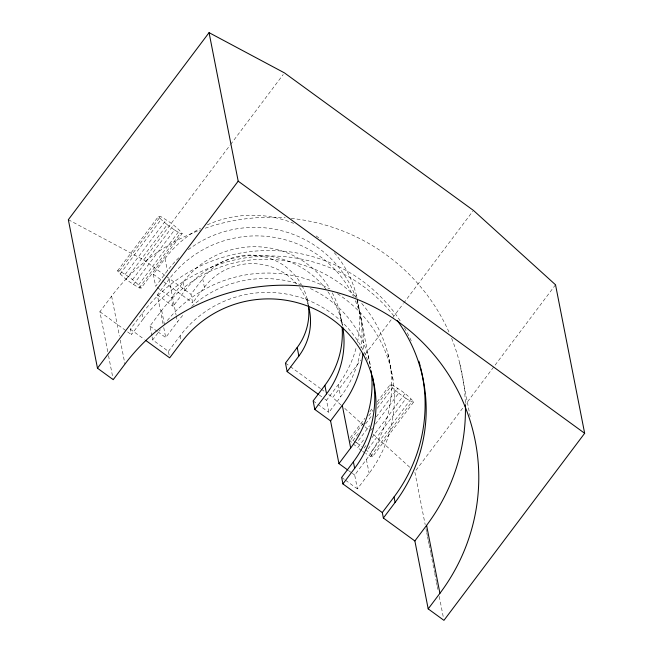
<?xml version="1.0" encoding="UTF-8"?>
<svg xmlns="http://www.w3.org/2000/svg" width="653" height="653" viewBox="0 0 653 653"><rect width="100%" height="100%" fill="white"/><g stroke="black" fill="none" stroke-linecap="round" stroke-linejoin="round"><path stroke-width="0.49" stroke-dasharray="3.27 2.45" d="M117.524 270.856L158.565 216.306L160.532 216.437C168.433 221.081 176.408 226.273 182.195 233.496L141.146 288.046L139.187 287.916C131.286 283.271 123.303 278.08 117.524 270.856L119.483 270.995C127.392 275.639 135.367 280.831 141.146 288.046M119.483 270.995L160.532 216.437M120.079 274.007L161.12 219.449L158.565 216.306M125.213 274.366L166.254 219.808M107.737 351.689L99.893 311.726L111.622 296.144A196.463 193.361 -11.1 0 1 200.455 229.905M126.168 279.231L167.209 224.681L161.12 219.449M68.336 219.702L143.733 259.935L229.995 145.268M230.607 144.452L283.222 74.515M132.51 279.672L173.551 225.122M133.465 284.545L174.506 229.987L180.228 233.358L182.195 233.496M138.599 284.904L179.64 230.346M139.187 287.916L180.228 233.358M178.816 257.829A108.055 106.349 -11.1 0 0 167.388 270.734L155.659 286.316L153.284 274.203L165.005 258.612A108.055 106.349 -11.1 0 1 200.471 228.24M142.044 313.603L143.121 319.064L131.392 334.654L130.322 329.185L142.044 313.603A157.169 154.688 -11.1 0 1 400.771 321.733M162.981 323.635L157.332 294.854L169.062 279.264A108.055 106.349 -11.1 0 1 353.387 296.413M151.896 335.944L149.961 326.067L161.683 310.477A127.702 125.686 -11.1 0 1 356.154 297.376M183.134 282.194L184.807 290.724L173.086 306.314L171.404 297.776L183.134 282.194A88.408 87.012 -11.1 0 1 329.879 288.699M169.143 355.061L168.417 351.355L152.671 339.895L160.295 329.765M202.708 278.733L204.381 287.263L192.651 302.853L190.978 294.315L202.708 278.733A58.941 58.011 -11.1 0 1 301.49 284.708M157.83 331.797L165.707 337.528L177.436 321.945A108.055 106.349 -11.1 0 1 184.17 313.84M168.417 351.355L180.146 335.764A108.055 106.349 -11.1 0 1 282.814 293.483A108.055 106.349 -11.1 0 1 368.512 362.546M360.154 352.693A108.055 106.349 -11.1 0 1 340.621 396.804L328.892 412.394L326.516 400.273L338.246 384.682A108.055 106.349 -11.1 0 0 356.334 347.078M341.005 404.974L332.72 397.465L360.864 360.056M365.141 354.367L403.072 303.939M403.685 303.131L472.821 211.229M350.253 437.706L364.962 418.165M369.859 411.651L372.92 407.578M377.214 401.881L390.078 384.78L392.037 384.919C399.938 389.563 407.913 394.755 413.7 401.97L372.651 456.529L370.692 456.39L365.786 453.509M363.239 423.185L350.996 439.477L353.444 440.914M368.757 415.863L373.043 410.157M377.336 404.46L392.037 384.919M358.317 433.527L351.583 442.481L349.665 440.122M365.672 423.756L372.406 414.802M377.312 408.28L392.624 387.931L390.078 384.78M354.261 441.395L356.718 442.84L369.582 425.74M376.316 416.785L397.759 388.282M361.729 450.66L357.673 447.713L365.019 437.943M370.537 430.613L372.373 428.172M375.434 424.099L398.714 393.155L392.624 387.931M364.015 448.154L366.464 444.897M371.981 437.567L405.056 393.596M368.031 448.954L406.011 398.469L411.733 401.84L413.7 401.97M372.651 456.529L370.104 453.378L411.145 398.828M337.47 293.695A127.702 125.686 -11.1 0 1 369.133 473.303L357.403 488.885L354.693 475.058L366.415 459.475A127.702 125.686 -11.1 0 0 360.693 302.266M370.692 456.39L411.733 401.84M555.523 284.79L414.81 471.841L425.176 524.669M167.209 224.681L174.506 229.987M398.714 393.155L406.011 398.469M143.733 259.935L165.723 275.941M166.539 276.529L190.978 294.315M285.467 363.084L289.54 366.047M290.356 366.643L320.501 388.576M321.309 389.164L324.574 391.539M328.647 394.502L332.72 397.465M153.284 274.203L163.128 281.361M163.944 281.957L192.651 302.853M319.137 394.902L324.059 398.477M324.876 399.081L326.516 400.273M157.234 287.467L171.404 297.776M313.146 400.926L317.08 403.799M317.872 404.37L328.892 412.394M157.332 294.854L173.086 306.314M356.718 442.84L361.582 446.383M362.537 451.256L364.97 453.027M149.961 326.067L157.047 331.226M348.392 470.478L351.543 472.772M352.326 473.343L354.693 475.058M341.658 477.425L344.8 479.718M345.592 480.29L357.403 488.885M130.322 329.185L144.264 339.34M99.893 311.726L131.392 334.654M365.533 449.46L370.104 453.378M353.102 443.787L357.673 447.713M344.768 408.386L364.35 426.123M365.1 426.809L368.112 429.535M373.385 434.31L410.288 467.744M459.663 362.97L470.446 417.92M425.952 528.652L426.54 531.64M426.736 532.644L427.323 535.631M427.519 536.627L428.107 539.615M428.303 540.611L428.89 543.606M429.086 544.602L430.645 552.577M430.841 553.573L434.555 572.51M434.751 573.505L436.318 581.48M436.514 582.476L437.102 585.463M437.298 586.459L437.885 589.455M439.249 596.426L443.55 618.358M387.915 353.918L393.041 379.842M356.432 295.368L356.979 298.16M357.158 299.098L370.708 367.941M339.756 312.265L342.36 325.382M366.415 459.475L369.133 473.303M338.246 384.682L340.621 396.804M307.114 298.78L308.232 304.469M165.005 258.612L167.388 270.734M169.062 279.264L176.073 314.991M176.261 315.987L177.436 321.945M180.146 335.764L181.42 342.254M161.683 310.477L164.393 324.304M163.756 327.602L165.707 337.528M152.092 336.932L152.671 339.895M111.622 296.144L119.458 336.107M120.242 340.099L124.952 364.08M108.52 355.689L113.026 378.667M451.607 338.287A196.463 193.361 -11.1 0 1 465.385 404.452M205.222 228.191A196.463 193.361 -11.1 0 1 285.181 217.833M291.246 218.388A196.463 193.361 -11.1 0 1 449.272 332.761M143.121 319.064A157.169 154.688 -11.1 0 1 394.836 317.227M357.297 299.066A108.055 106.349 -11.1 0 1 357.403 342.441M207.385 224.836A108.055 106.349 -11.1 0 1 293.589 223.35M316.117 235.921A108.055 106.349 -11.1 0 1 321.407 240.018M334.312 252.711A108.055 106.349 -11.1 0 1 357.093 298.135M356.979 301.098A108.055 106.349 -11.1 0 1 360.938 348.008M188.301 249.707A108.055 106.349 -11.1 0 1 355.754 297.507M332.23 292.83A88.408 87.012 -11.1 0 1 341.903 324.402M191.68 306.428A108.055 106.349 -11.1 0 1 300.625 284.643M310.412 288.593A108.055 106.349 -11.1 0 1 370.757 367.99M355.346 300.739A108.055 106.349 -11.1 0 1 363.264 350.873M184.807 290.724A88.408 87.012 -11.1 0 1 326.174 289.393M327.871 291.687A88.408 87.012 -11.1 0 1 342.458 325.431M301.955 285.541A58.941 58.011 -11.1 0 1 308.232 304.363M204.381 287.263A58.941 58.011 -11.1 0 1 296.617 283.916M299.572 287.647A58.941 58.011 -11.1 0 1 308.028 304.567M167.348 320.533A127.702 125.686 -11.1 0 1 329.251 288.781M404.476 327.782A157.169 154.688 -11.1 0 1 411.863 342.213"/><path stroke-width="0.98" d="M209.058 32.65L68.336 219.702L97.477 368.21L113.222 379.671L124.952 364.08A196.463 193.361 -11.1 0 1 399.701 322.819A196.463 193.361 -11.1 0 1 439.926 593.299L428.197 608.89L443.942 620.35L584.664 433.298L555.523 284.79L473.433 210.421L284.447 72.883L209.058 32.65L238.19 181.159L584.664 433.298M97.477 368.21L238.19 181.159M308.485 306.241A58.941 58.011 -11.1 0 1 297.197 347.494L285.467 363.084L287.149 371.622L318.313 394.306M287.149 371.622L298.87 356.032A58.941 58.011 -11.1 0 0 308.298 305.482M342.148 327.243A88.408 87.012 -11.1 0 1 324.876 385.343L313.146 400.926L314.819 409.464L330.573 420.924L338.94 463.597L347.6 469.907M314.819 409.464L326.549 393.873A88.408 87.012 -11.1 0 0 342.801 327.3M330.573 420.924L342.294 405.342A108.055 106.349 -11.1 0 0 362.978 353.714M338.94 463.597L350.669 448.015A108.055 106.349 -11.1 0 0 371.165 370.806M372.43 376.218A108.055 106.349 -11.1 0 1 353.379 461.842L341.658 477.425L342.923 483.914L382.299 512.564L383.368 518.025L414.867 540.953L428.197 608.89M342.923 483.914L354.652 468.323A108.055 106.349 -11.1 0 0 332.532 319.562A108.055 106.349 -11.1 0 0 181.42 342.254L169.69 357.844L145.905 340.531M382.299 512.564L394.028 496.982A157.169 154.688 -11.1 0 0 420.72 368.047M383.368 518.025L395.098 502.443A157.169 154.688 -11.1 0 0 397.261 320.492M414.867 540.953L426.597 525.363A196.463 193.361 -11.1 0 0 465.409 405.456M426.597 525.363L439.926 593.299M394.028 496.982L395.098 502.443M342.294 405.342L350.669 448.015M353.379 461.842L354.652 468.323M324.876 385.343L326.549 393.873M297.197 347.494L298.87 356.032M418.875 361.207A157.169 154.688 -11.1 0 1 420.23 366.08"/></g></svg>
